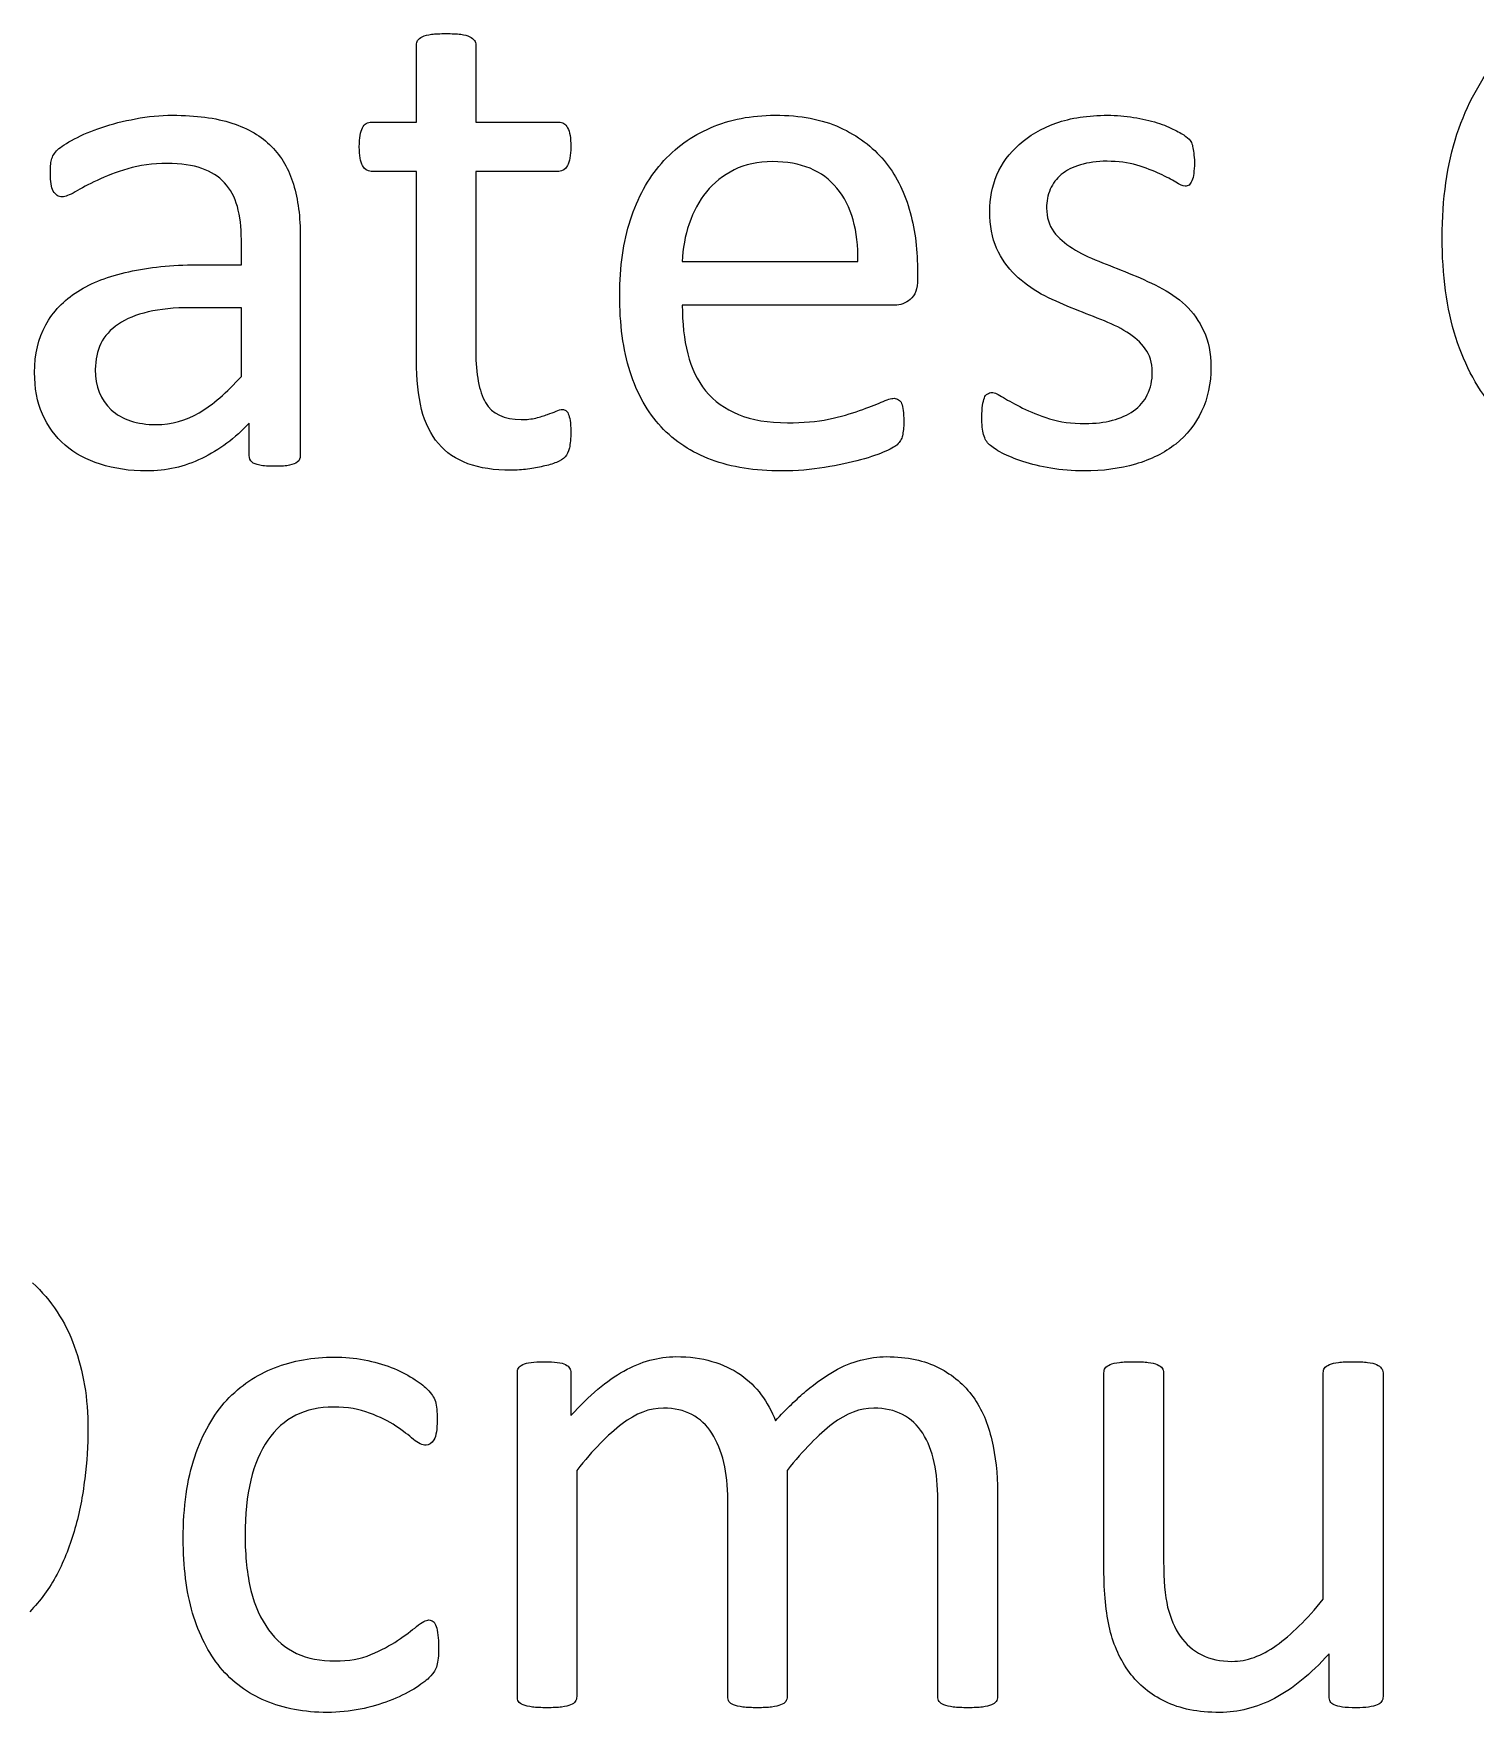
# Model space of a CAD drawing. Header units: millimetres. Extents: x 17.6 to 67.9, y 12.5 to 44.1.
# Drawn here: x 41.58 to 48.48, y 20.86 to 28.9 of the extents above; entities that cross this region are included whole.
import ezdxf

# ---------------------------------------------------------------- set-up
doc = ezdxf.new("R2010")
doc.units = ezdxf.units.MM
doc.layers.get('0').update_dxf_attribs({"linetype": 'CONTINUOUS'})

msp = doc.modelspace()

# ---------------------------------------------------------------- linework, layer by layer
at = {"color": 7}
for points in [[(43.194421, 28.480222), (43.409739, 28.480222), (43.409739, 28.848846)], [(43.693922, 28.848846), (43.693922, 28.480222), (44.091832, 28.480222)], [(43.409728, 27.338177), (43.409728, 28.244235), (43.192688, 28.244235)], [(44.091818, 28.244235), (43.693909, 28.244235), (43.693909, 27.379518)], [(42.357213, 27.796372), (42.570808, 27.796372), (42.570808, 27.91695)], [(42.853312, 27.92901), (42.853317, 26.883425)], [(44.682657, 27.811875), (45.523259, 27.811875)], [(45.809054, 27.779145), (45.8092, 27.727471)], [(42.570819, 27.59139), (42.327942, 27.59139)], [(42.570808, 27.262385), (42.570819, 27.59139)], [(45.698958, 27.603448), (44.682657, 27.603448)], [(42.608705, 26.883425), (42.608705, 27.038453)], [(43.892923, 20.94033), (43.892923, 22.490618)], [(44.149551, 22.490618), (44.149551, 22.285636)], [(46.702296, 21.55011), (46.702296, 22.490618)], [(46.988194, 22.490618), (46.988194, 21.588006)], [(47.752998, 21.40714), (47.752998, 22.490618)], [(48.038896, 22.490618), (48.03896, 20.94033)], [(41.836246, 22.221919), (41.836082, 22.221901)], [(44.177104, 22.023809), (44.177104, 20.94033)], [(45.184746, 22.023809), (45.184746, 20.94033)], [(44.900568, 20.94033), (44.900568, 21.88256)], [(45.90649, 20.94033), (45.90649, 21.88256)], [(46.192486, 21.920454), (46.192393, 20.94033)], [(47.780608, 20.94033), (47.780608, 21.145313)]]:
    msp.add_lwpolyline(points, dxfattribs=at)
for points in [[(47.214725, 27.307165)], [(44.148677, 26.998834)], [(43.515559, 21.176328)]]:
    msp.add_lwpolyline(points, close=True, dxfattribs=at)
for points in [[(43.409739, 28.848846), (43.409739, 28.856884), (43.411458, 28.864349), (43.414898, 28.87124)], [(43.414898, 28.87124), (43.419484, 28.87813), (43.426945, 28.883872), (43.437282, 28.888465)], [(43.437282, 28.888465), (43.448765, 28.894206), (43.463693, 28.898225), (43.482068, 28.900522)], [(43.482068, 28.900522), (43.500442, 28.902818), (43.52341, 28.903967), (43.55097, 28.903967)], [(43.55097, 28.903967), (43.57968, 28.903967), (43.603221, 28.902818), (43.621596, 28.900522)], [(43.621596, 28.900522), (43.639968, 28.898225), (43.654323, 28.894206), (43.664659, 28.888465)], [(43.664659, 28.888465), (43.674996, 28.883872), (43.682457, 28.87813), (43.687043, 28.87124)], [(43.687043, 28.87124), (43.691629, 28.864351), (43.693922, 28.856886), (43.693922, 28.848846)], [(48.392898, 28.421655), (48.44113, 28.566348), (48.50831, 28.688649), (48.594437, 28.788557)], [(41.902468, 28.454386), (41.951848, 28.471613), (42.005821, 28.485393), (42.064388, 28.495728)], [(42.064388, 28.495728), (42.122954, 28.507211), (42.182095, 28.512952), (42.24181, 28.512952)], [(42.24181, 28.512952), (42.353201, 28.512952), (42.44794, 28.50032), (42.526028, 28.475056)], [(42.526028, 28.475056), (42.604117, 28.449792), (42.667277, 28.41247), (42.715509, 28.363091)], [(43.151346, 28.452663), (43.155933, 28.462997), (43.161674, 28.469887), (43.168571, 28.473332)], [(43.168571, 28.473332), (43.176614, 28.477925), (43.185231, 28.480222), (43.194421, 28.480222)], [(44.091832, 28.480222), (44.101022, 28.480222), (44.109056, 28.477925), (44.115935, 28.473332)], [(44.115935, 28.473332), (44.122832, 28.469887), (44.128574, 28.462997), (44.13316, 28.452663)], [(44.818592, 28.452659), (44.91046, 28.492852), (45.013239, 28.512948), (45.126927, 28.512948)], [(45.126927, 28.512948), (45.248654, 28.512948), (45.352008, 28.493426), (45.436987, 28.454382)], [(46.296658, 28.373422), (46.343741, 28.415911), (46.402307, 28.449788), (46.472357, 28.475052)], [(46.472357, 28.475052), (46.543556, 28.500316), (46.626238, 28.512948), (46.720404, 28.512948)], [(46.720404, 28.512948), (46.761744, 28.512948), (46.803085, 28.509503), (46.844427, 28.502613)], [(46.844427, 28.502613), (46.885767, 28.495723), (46.923089, 28.48711), (46.956391, 28.476774)], [(46.956391, 28.476774), (46.989693, 28.466439), (47.017828, 28.454956), (47.040796, 28.442323)], [(41.690595, 28.347589), (41.706664, 28.362516), (41.733651, 28.379742), (41.771555, 28.399265)], [(41.771555, 28.399265), (41.80945, 28.419935), (41.853088, 28.438309), (41.902468, 28.454386)], [(43.135842, 28.361368), (43.135842, 28.383187), (43.136988, 28.40156), (43.139281, 28.416489)], [(43.139281, 28.416489), (43.142721, 28.431419), (43.146743, 28.443477), (43.151346, 28.452663)], [(44.13316, 28.452663), (44.138892, 28.443476), (44.142914, 28.431418), (44.145225, 28.416489)], [(44.145225, 28.416489), (44.147518, 28.401561), (44.148664, 28.383188), (44.148664, 28.361368)], [(44.582605, 28.282127), (44.648061, 28.356771), (44.726723, 28.413615), (44.818592, 28.452659)], [(45.436987, 28.454382), (45.523114, 28.415337), (45.593737, 28.362513), (45.648857, 28.295908)], [(47.040796, 28.442323), (47.064911, 28.43084), (47.082711, 28.420505), (47.094194, 28.411317)], [(47.094194, 28.411317), (47.106823, 28.402131), (47.114858, 28.394092), (47.118297, 28.387201)], [(47.118297, 28.387201), (47.122883, 28.380311), (47.12575, 28.372273), (47.126896, 28.363086)], [(48.322276, 27.927285), (48.322276, 28.112171), (48.345817, 28.276961), (48.392898, 28.421655)], [(41.656152, 28.232178), (41.656152, 28.260887), (41.657871, 28.28328), (41.661311, 28.299358)], [(41.661311, 28.299358), (41.665897, 28.316584), (41.675659, 28.332661), (41.690595, 28.347589)], [(42.715509, 28.363091), (42.763739, 28.314859), (42.798764, 28.25457), (42.820583, 28.182224)], [(43.151346, 28.271795), (43.14101, 28.290169), (43.135842, 28.320027), (43.135842, 28.361368)], [(44.148664, 28.361368), (44.148664, 28.320027), (44.143496, 28.290169), (44.13316, 28.271795)], [(46.189858, 28.227005), (46.213974, 28.283275), (46.249574, 28.332081), (46.296658, 28.373422)], [(47.126896, 28.363086), (47.129189, 28.355048), (47.130909, 28.344713), (47.132056, 28.332081)], [(47.132056, 28.332081), (47.134349, 28.319448), (47.135495, 28.303945), (47.135495, 28.285572)], [(41.659591, 28.183947), (41.657298, 28.198875), (41.656152, 28.214952), (41.656152, 28.232178)], [(42.026489, 28.256292), (41.971367, 28.240214), (41.922562, 28.22184), (41.880071, 28.20117)], [(42.215968, 28.282131), (42.145918, 28.282131), (42.082759, 28.273518), (42.026489, 28.256292)], [(42.381332, 28.258014), (42.336545, 28.274092), (42.281424, 28.282131), (42.215968, 28.282131)], [(42.489851, 28.189112), (42.462292, 28.220118), (42.426119, 28.243085), (42.381332, 28.258014)], [(43.192688, 28.244235), (43.175454, 28.244235), (43.161674, 28.253422), (43.151346, 28.271795)], [(44.13316, 28.271795), (44.122823, 28.253422), (44.109043, 28.244235), (44.091818, 28.244235)], [(44.434464, 28.011688), (44.468915, 28.118486), (44.518295, 28.208632), (44.582605, 28.282127)], [(44.930704, 28.251124), (44.877879, 28.224712), (44.833667, 28.189686), (44.798068, 28.146049)], [(45.115015, 28.290742), (45.044966, 28.290742), (44.983529, 28.277536), (44.930704, 28.251124)], [(45.42335, 28.163274), (45.354449, 28.248253), (45.251671, 28.290742), (45.115015, 28.290742)], [(45.648857, 28.295908), (45.703979, 28.230451), (45.744171, 28.152937), (45.769436, 28.063364)], [(46.15541, 28.053029), (46.15541, 28.113892), (46.166893, 28.171884), (46.189858, 28.227005)], [(46.498148, 28.228726), (46.475181, 28.209204), (46.45738, 28.185662), (46.444747, 28.158102)], [(46.589443, 28.275234), (46.552694, 28.2649), (46.522262, 28.249397), (46.498148, 28.228726)], [(46.716911, 28.292459), (46.668679, 28.292459), (46.62619, 28.286717), (46.589443, 28.275234)], [(46.859881, 28.273512), (46.818541, 28.286143), (46.770884, 28.292459), (46.716911, 28.292459)], [(46.970125, 28.232171), (46.93912, 28.2471), (46.902372, 28.260881), (46.859881, 28.273512)], [(47.045915, 28.192552), (47.026394, 28.205184), (47.001131, 28.21839), (46.970125, 28.232171)], [(47.132056, 28.233896), (47.130821, 28.220114), (47.127946, 28.208631), (47.12343, 28.199445)], [(47.135495, 28.285572), (47.135495, 28.26605), (47.134349, 28.248824), (47.132056, 28.233896)], [(41.669936, 28.149496), (41.66535, 28.158683), (41.661902, 28.170166), (41.659591, 28.183947)], [(41.688881, 28.128824), (41.681984, 28.133417), (41.675669, 28.140308), (41.669936, 28.149496)], [(41.774997, 28.146049), (41.747436, 28.129973), (41.726765, 28.121935), (41.712984, 28.121935)], [(41.880071, 28.20117), (41.838731, 28.181648), (41.803706, 28.163274), (41.774997, 28.146049)], [(42.551864, 28.075425), (42.539235, 28.121359), (42.518564, 28.159255), (42.489851, 28.189112)], [(42.820583, 28.182224), (42.842402, 28.109877), (42.853312, 28.025472), (42.853312, 27.92901)], [(44.798068, 28.146049), (44.762468, 28.102411), (44.734907, 28.051309), (44.715386, 27.992743)], [(45.523259, 27.811875), (45.526699, 27.961163), (45.493396, 28.078295), (45.42335, 28.163274)], [(46.444747, 28.158102), (46.433265, 28.130541), (46.427523, 28.100683), (46.427523, 28.068529)], [(47.090701, 28.173606), (47.080365, 28.173606), (47.065436, 28.179921), (47.045915, 28.192552)], [(47.109645, 28.178773), (47.103913, 28.175328), (47.097598, 28.173606), (47.090701, 28.173606)], [(47.12343, 28.199445), (47.119991, 28.190258), (47.115396, 28.183368), (47.109645, 28.178773)], [(41.712984, 28.121935), (41.703794, 28.121935), (41.69576, 28.124231), (41.688881, 28.128824)], [(42.570808, 27.91695), (42.570808, 27.976665), (42.564494, 28.02949), (42.551864, 28.075425)], [(45.769436, 28.063364), (45.795848, 27.97494), (45.809054, 27.8802), (45.809054, 27.779145)], [(46.427523, 28.068529), (46.427523, 28.023743), (46.439007, 27.985847), (46.461974, 27.954841)], [(44.382789, 27.653399), (44.382789, 27.786609), (44.400014, 27.906039), (44.434464, 28.011688)], [(44.715386, 27.992743), (44.695863, 27.935324), (44.684953, 27.875035), (44.682657, 27.811875)], [(46.188136, 27.875606), (46.166318, 27.924986), (46.15541, 27.984127), (46.15541, 28.053029)], [(46.461974, 27.954841), (46.484942, 27.924984), (46.514799, 27.898572), (46.551547, 27.875604)], [(48.387731, 27.448418), (48.344094, 27.58737), (48.322276, 27.746992), (48.322276, 27.927285)], [(46.277711, 27.748138), (46.240962, 27.783738), (46.211104, 27.826227), (46.188136, 27.875606)], [(46.551547, 27.875604), (46.588294, 27.852637), (46.630209, 27.831967), (46.677292, 27.813593)], [(41.787052, 27.668904), (41.853656, 27.711394), (41.93519, 27.742974), (42.031654, 27.763644)], [(42.031654, 27.763644), (42.128115, 27.785463), (42.236635, 27.796372), (42.357213, 27.796372)], [(46.401732, 27.656844), (46.355798, 27.682107), (46.314458, 27.712539), (46.277711, 27.748138)], [(46.677292, 27.813593), (46.724374, 27.795219), (46.772031, 27.776271), (46.820263, 27.756749)], [(46.820263, 27.756749), (46.869643, 27.737227), (46.917874, 27.715408), (46.964955, 27.691292)], [(41.633747, 27.508708), (41.669346, 27.573016), (41.720447, 27.626415), (41.787052, 27.668904)], [(45.8092, 27.727471), (45.8092, 27.682685), (45.797716, 27.65053), (45.774748, 27.631008)], [(46.544704, 27.591387), (46.496473, 27.610909), (46.448815, 27.632728), (46.401732, 27.656844)], [(46.964955, 27.691292), (47.013187, 27.667177), (47.055677, 27.637893), (47.092424, 27.603443)], [(42.327942, 27.59139), (42.249853, 27.59139), (42.182099, 27.5845), (42.124681, 27.57072)], [(44.432742, 27.284775), (44.39944, 27.390424), (44.382789, 27.513299), (44.382789, 27.653399)], [(44.682657, 27.603448), (44.682657, 27.51732), (44.691273, 27.439806), (44.708507, 27.370904)], [(45.774748, 27.631008), (45.752931, 27.612635), (45.727668, 27.603448), (45.698958, 27.603448)], [(46.687675, 27.534543), (46.641739, 27.552917), (46.594083, 27.571865), (46.544704, 27.591387)], [(47.092424, 27.603443), (47.129173, 27.568992), (47.158456, 27.527651), (47.180273, 27.479419)], [(41.580346, 27.281332), (41.580346, 27.368608), (41.598146, 27.444399), (41.633747, 27.508708)], [(41.981711, 27.512154), (41.943814, 27.48689), (41.915679, 27.455884), (41.897306, 27.419136)], [(42.124681, 27.57072), (42.067263, 27.558089), (42.019606, 27.538567), (41.981711, 27.512154)], [(46.811698, 27.474254), (46.774951, 27.497221), (46.73361, 27.517317), (46.687675, 27.534543)], [(41.897306, 27.419136), (41.880073, 27.383537), (41.871456, 27.342196), (41.871456, 27.295114)], [(46.899548, 27.395017), (46.877728, 27.424874), (46.848445, 27.451287), (46.811698, 27.474254)], [(47.180273, 27.479419), (47.203241, 27.431188), (47.214725, 27.37377), (47.214725, 27.307165)], [(48.57721, 27.100464), (48.495677, 27.19463), (48.432518, 27.310614), (48.387731, 27.448418)], [(43.433832, 27.103911), (43.417762, 27.170516), (43.409728, 27.248605), (43.409728, 27.338177)], [(43.693909, 27.379518), (43.693909, 27.27272), (43.709412, 27.191761), (43.740417, 27.136639)], [(44.708507, 27.370904), (44.72574, 27.302002), (44.754449, 27.242862), (44.794634, 27.193482)], [(46.933999, 27.284774), (46.933999, 27.328412), (46.922515, 27.365159), (46.899548, 27.395017)], [(41.618242, 27.081517), (41.592978, 27.140083), (41.580346, 27.206688), (41.580346, 27.281332)], [(41.871456, 27.295114), (41.871456, 27.214728), (41.896721, 27.15042), (41.947249, 27.102189)], [(42.369273, 27.088408), (42.43358, 27.126304), (42.500759, 27.184297), (42.570808, 27.262385)], [(44.580882, 27.021226), (44.515424, 27.091276), (44.466044, 27.179125), (44.432742, 27.284775)], [(46.909896, 27.174532), (46.925965, 27.205537), (46.933999, 27.242285), (46.933999, 27.284774)], [(47.214796, 27.30717), (47.214796, 27.227933), (47.199867, 27.157309), (47.17001, 27.095297)], [(44.794634, 27.193482), (44.834826, 27.144103), (44.887076, 27.106207), (44.951384, 27.079795)], [(46.129589, 27.159031), (46.133029, 27.168217), (46.137624, 27.174533), (46.143374, 27.177977)], [(46.143374, 27.177977), (46.150271, 27.182571), (46.157732, 27.184867), (46.165758, 27.184867)], [(46.165758, 27.184867), (46.178387, 27.184867), (46.196761, 27.176828), (46.220878, 27.16075)], [(46.84444, 27.097017), (46.873149, 27.117688), (46.894968, 27.143526), (46.909896, 27.174532)], [(41.947249, 27.102189), (41.998926, 27.055106), (42.070698, 27.031564), (42.162567, 27.031564)], [(43.514791, 26.940269), (43.478044, 26.983907), (43.451058, 27.038454), (43.433832, 27.103911)], [(43.740417, 27.136639), (43.772573, 27.082666), (43.829417, 27.05568), (43.910949, 27.05568)], [(44.036695, 27.079794), (44.052782, 27.085535), (44.066562, 27.090703), (44.078036, 27.095296)], [(44.078036, 27.095296), (44.089519, 27.101037), (44.099855, 27.103908), (44.109043, 27.103908)], [(44.109043, 27.103908), (44.114776, 27.103908), (44.119944, 27.102186), (44.124547, 27.098741)], [(44.124547, 27.098741), (44.130298, 27.096444), (44.134319, 27.091277), (44.136612, 27.083239)], [(45.383742, 27.0574), (45.44116, 27.070033), (45.49054, 27.083814), (45.531882, 27.098741)], [(45.531882, 27.098741), (45.574371, 27.113671), (45.608821, 27.126877), (45.635234, 27.13836)], [(45.635234, 27.13836), (45.662794, 27.150991), (45.683465, 27.157307), (45.697247, 27.157307)], [(45.697247, 27.157307), (45.70529, 27.157307), (45.712178, 27.15501), (45.717911, 27.150417)], [(45.717911, 27.150417), (45.724807, 27.146972), (45.729976, 27.141231), (45.733415, 27.133192)], [(45.733415, 27.133192), (45.736855, 27.125154), (45.739148, 27.113671), (45.740294, 27.098742)], [(45.740294, 27.098742), (45.742587, 27.08496), (45.743734, 27.067735), (45.743734, 27.047065)], [(46.11755, 27.067736), (46.11755, 27.089555), (46.118697, 27.107928), (46.12099, 27.122857)], [(46.12099, 27.122857), (46.123283, 27.137785), (46.126149, 27.149843), (46.129589, 27.159031)], [(46.220878, 27.16075), (46.246142, 27.145823), (46.276574, 27.129171), (46.312173, 27.110797)], [(46.312173, 27.110797), (46.348922, 27.092423), (46.391985, 27.075198), (46.441363, 27.059121)], [(46.742809, 27.052231), (46.781854, 27.062565), (46.815731, 27.077494), (46.84444, 27.097017)], [(47.17001, 27.095297), (47.141301, 27.033286), (47.09996, 26.981035), (47.045987, 26.938546)], [(41.726764, 26.933378), (41.680828, 26.973571), (41.644655, 27.022951), (41.618242, 27.081517)], [(42.162567, 27.031564), (42.237209, 27.031564), (42.306111, 27.050512), (42.369273, 27.088408)], [(42.608705, 27.038453), (42.540952, 26.966107), (42.46516, 26.909837), (42.38133, 26.869644)], [(43.910949, 27.05568), (43.937362, 27.05568), (43.960904, 27.057976), (43.981575, 27.06257)], [(43.981575, 27.06257), (44.002246, 27.068311), (44.020619, 27.074053), (44.036695, 27.079794)], [(44.136612, 27.083239), (44.140052, 27.075201), (44.142927, 27.064291), (44.145238, 27.050511)], [(44.145238, 27.050511), (44.147531, 27.036729), (44.148677, 27.019504), (44.148677, 26.998834)], [(44.822037, 26.862752), (44.726723, 26.898351), (44.646338, 26.951176), (44.580882, 27.021226)], [(44.951384, 27.079795), (45.015693, 27.053382), (45.094356, 27.040176), (45.187373, 27.040176)], [(45.187373, 27.040176), (45.260868, 27.040176), (45.326324, 27.045917), (45.383742, 27.0574)], [(45.743734, 27.047065), (45.743734, 27.032136), (45.743117, 27.01893), (45.741882, 27.007447)], [(46.126149, 26.983331), (46.120417, 27.004002), (46.11755, 27.032137), (46.11755, 27.067736)], [(46.441363, 27.059121), (46.490744, 27.044193), (46.547587, 27.036729), (46.611895, 27.036729)], [(46.611895, 27.036729), (46.660127, 27.036729), (46.703765, 27.041896), (46.742809, 27.052231)], [(41.895573, 26.842083), (41.830115, 26.862754), (41.773845, 26.893186), (41.726764, 26.933378)], [(43.656039, 26.843807), (43.598621, 26.865626), (43.551538, 26.89778), (43.514791, 26.940269)], [(44.14867, 26.998835), (44.14867, 26.965532), (44.146376, 26.93912), (44.14179, 26.919598)], [(45.712592, 26.935097), (45.70686, 26.929356), (45.688486, 26.919021), (45.657472, 26.904092)], [(45.728097, 26.955769), (45.724657, 26.94888), (45.719489, 26.941989), (45.712592, 26.935097)], [(45.736722, 26.978164), (45.735488, 26.970126), (45.732613, 26.962661), (45.728097, 26.955769)], [(45.741882, 27.007447), (45.740647, 26.997112), (45.738927, 26.987351), (45.736722, 26.978164)], [(46.153711, 26.9351), (46.141082, 26.946583), (46.131894, 26.96266), (46.126149, 26.983331)], [(46.213999, 26.895482), (46.186438, 26.910411), (46.166342, 26.923617), (46.153711, 26.9351)], [(47.045987, 26.938546), (46.992013, 26.896057), (46.927706, 26.863902), (46.853063, 26.842083)], [(42.38133, 26.869644), (42.298647, 26.829452), (42.210798, 26.809355), (42.117781, 26.809355)], [(42.62077, 26.852419), (42.612726, 26.859309), (42.608705, 26.869644), (42.608705, 26.883425)], [(42.658663, 26.836917), (42.641448, 26.840362), (42.628816, 26.845529), (42.62077, 26.852419)], [(42.839532, 26.852419), (42.830343, 26.845529), (42.81771, 26.840362), (42.801636, 26.836917)], [(42.853317, 26.883425), (42.853317, 26.869643), (42.848722, 26.859308), (42.839532, 26.852419)], [(44.121126, 26.876534), (44.111937, 26.867348), (44.098156, 26.858735), (44.079785, 26.850695)], [(44.14179, 26.919598), (44.137204, 26.900076), (44.130316, 26.885721), (44.121126, 26.876534)], [(45.157933, 26.809353), (45.030466, 26.809353), (44.9185, 26.827152), (44.822037, 26.862752)], [(45.536893, 26.86275), (45.487513, 26.848969), (45.430095, 26.836911), (45.364639, 26.826577)], [(45.657472, 26.904092), (45.626466, 26.89031), (45.586273, 26.87653), (45.536893, 26.86275)], [(46.313906, 26.85414), (46.274862, 26.867922), (46.24156, 26.881702), (46.213999, 26.895482)], [(46.448264, 26.823135), (46.398885, 26.831173), (46.354099, 26.841508), (46.313906, 26.85414)], [(42.117781, 26.809355), (42.036247, 26.809355), (41.962178, 26.820265), (41.895573, 26.842083)], [(42.731011, 26.83175), (42.701154, 26.83175), (42.677038, 26.833472), (42.658663, 26.836917)], [(42.801636, 26.836917), (42.785567, 26.833472), (42.762025, 26.83175), (42.731011, 26.83175)], [(43.862745, 26.812801), (43.782359, 26.812801), (43.713457, 26.823137), (43.656039, 26.843807)], [(43.941982, 26.817969), (43.91557, 26.814524), (43.889157, 26.812801), (43.862745, 26.812801)], [(44.016052, 26.831748), (43.993085, 26.826007), (43.968395, 26.821414), (43.941982, 26.817969)], [(44.079785, 26.850695), (44.061413, 26.842657), (44.040168, 26.836341), (44.016052, 26.831748)], [(45.364639, 26.826577), (45.300331, 26.815094), (45.231429, 26.809353), (45.157933, 26.809353)], [(46.606739, 26.809355), (46.551617, 26.809355), (46.498792, 26.813948), (46.448264, 26.823135)], [(46.853063, 26.842083), (46.778419, 26.820265), (46.696311, 26.809355), (46.606739, 26.809355)], [(41.570974, 22.921271), (41.660546, 22.838589), (41.727152, 22.737533), (41.77079, 22.618104)], [(41.77079, 22.618104), (41.814427, 22.499822), (41.836246, 22.367761), (41.836246, 22.221919)], [(42.500855, 22.359691), (42.566311, 22.429742), (42.642677, 22.481418), (42.729953, 22.51472)], [(42.729953, 22.51472), (42.818376, 22.549171), (42.913691, 22.566397), (43.015896, 22.566397)], [(43.015896, 22.566397), (43.065276, 22.566397), (43.112932, 22.561803), (43.158866, 22.552617)], [(43.158866, 22.552617), (43.205949, 22.543431), (43.249013, 22.531373), (43.288057, 22.516444)], [(43.288057, 22.516444), (43.327102, 22.501514), (43.361554, 22.484289), (43.391411, 22.464768)], [(43.892923, 22.490618), (43.892923, 22.499805), (43.894643, 22.507269), (43.898083, 22.51301)], [(43.898083, 22.51301), (43.901522, 22.5199), (43.90841, 22.525641), (43.918747, 22.530234)], [(43.918747, 22.530234), (43.929083, 22.535976), (43.942289, 22.539421), (43.958365, 22.540569)], [(43.958365, 22.540569), (43.974434, 22.542866), (43.995679, 22.544014), (44.022098, 22.544014)], [(44.022098, 22.544014), (44.047362, 22.544014), (44.068032, 22.542866), (44.084109, 22.540569)], [(44.084109, 22.540569), (44.101342, 22.539423), (44.114548, 22.535978), (44.123727, 22.530234)], [(44.123727, 22.530234), (44.132917, 22.525641), (44.139232, 22.5199), (44.142671, 22.51301)], [(44.142671, 22.51301), (44.147258, 22.507269), (44.149551, 22.499805), (44.149551, 22.490618)], [(44.402765, 22.499231), (44.485447, 22.545166), (44.568703, 22.568133), (44.652534, 22.568133)], [(44.652534, 22.568133), (44.716842, 22.568133), (44.77426, 22.560668), (44.824788, 22.545739)], [(44.824788, 22.545739), (44.876463, 22.530809), (44.921823, 22.509564), (44.960869, 22.482005)], [(45.410452, 22.49923), (45.45409, 22.523346), (45.496005, 22.540571), (45.536197, 22.550906)], [(45.536197, 22.550906), (45.577539, 22.562389), (45.618881, 22.568131), (45.660221, 22.568131)], [(45.660221, 22.568131), (45.760129, 22.568131), (45.84396, 22.550331), (45.911713, 22.514732)], [(45.911713, 22.514732), (45.979465, 22.480281), (46.034013, 22.433772), (46.075355, 22.375206)], [(46.702296, 22.490618), (46.702296, 22.499805), (46.704015, 22.507269), (46.707455, 22.51301)], [(46.707455, 22.51301), (46.712041, 22.5199), (46.720076, 22.525641), (46.731558, 22.530234)], [(46.731558, 22.530234), (46.743041, 22.535976), (46.75797, 22.539421), (46.776344, 22.540569)], [(46.776344, 22.540569), (46.794719, 22.542866), (46.817686, 22.544014), (46.845247, 22.544014)], [(46.845247, 22.544014), (46.872808, 22.544014), (46.895775, 22.542866), (46.914147, 22.540569)], [(46.914147, 22.540569), (46.932522, 22.539423), (46.946876, 22.535978), (46.957211, 22.530234)], [(46.957211, 22.530234), (46.968694, 22.525641), (46.976728, 22.5199), (46.981315, 22.51301)], [(46.981315, 22.51301), (46.985901, 22.507269), (46.988194, 22.499805), (46.988194, 22.490618)], [(47.752998, 22.490618), (47.752998, 22.499805), (47.754718, 22.507269), (47.758158, 22.51301)], [(47.758158, 22.51301), (47.762744, 22.5199), (47.770778, 22.525641), (47.782261, 22.530234)], [(47.782261, 22.530234), (47.793744, 22.535976), (47.808099, 22.539421), (47.825325, 22.540569)], [(47.825325, 22.540569), (47.843697, 22.542866), (47.867238, 22.544014), (47.895947, 22.544014)], [(47.895947, 22.544014), (47.923508, 22.544014), (47.946476, 22.542866), (47.96485, 22.540569)], [(47.96485, 22.540569), (47.983223, 22.539423), (47.997577, 22.535978), (48.007914, 22.530234)], [(48.007914, 22.530234), (48.01825, 22.525641), (48.025711, 22.5199), (48.030297, 22.51301)], [(48.030297, 22.51301), (48.03603, 22.507269), (48.038896, 22.499805), (48.038896, 22.490618)], [(43.391411, 22.464768), (43.422416, 22.445245), (43.444809, 22.428594), (43.458589, 22.414814)], [(44.149551, 22.285636), (44.236826, 22.383246), (44.321231, 22.454445), (44.402765, 22.499231)], [(44.960869, 22.482005), (44.999913, 22.455592), (45.033215, 22.423438), (45.060776, 22.385542)], [(45.276093, 22.40449), (45.323177, 22.443534), (45.367963, 22.475114), (45.410452, 22.49923)], [(42.347548, 22.089252), (42.385445, 22.199495), (42.436547, 22.289641), (42.500855, 22.359691)], [(43.458589, 22.414814), (43.472365, 22.401032), (43.481552, 22.390123), (43.48615, 22.382085)], [(43.48615, 22.382085), (43.4919, 22.374047), (43.496495, 22.364286), (43.499935, 22.352802)], [(43.499935, 22.352802), (43.503375, 22.342467), (43.505668, 22.33041), (43.506814, 22.316629)], [(45.060776, 22.385542), (45.088336, 22.348794), (45.111304, 22.307453), (45.129678, 22.261519)], [(45.129678, 22.261519), (45.181355, 22.317789), (45.23016, 22.365446), (45.276093, 22.40449)], [(46.075355, 22.375206), (46.117843, 22.316639), (46.147701, 22.247738), (46.164927, 22.168501)], [(43.012573, 22.326963), (42.875917, 22.326963), (42.770841, 22.274138), (42.697345, 22.168489)], [(43.184827, 22.29768), (43.136595, 22.317202), (43.079177, 22.326963), (43.012573, 22.326963)], [(43.310573, 22.235668), (43.276122, 22.258635), (43.234207, 22.279306), (43.184827, 22.29768)], [(43.506814, 22.316629), (43.508049, 22.302847), (43.508666, 22.285622), (43.508666, 22.264952)], [(44.592236, 22.321809), (44.526779, 22.321809), (44.460749, 22.296545), (44.394145, 22.246017)], [(44.728316, 22.290803), (44.690421, 22.311474), (44.64506, 22.321809), (44.592236, 22.321809)], [(44.82478, 22.201231), (44.799516, 22.240275), (44.767361, 22.270133), (44.728316, 22.290803)], [(45.59988, 22.321809), (45.534422, 22.321809), (45.468391, 22.296545), (45.401786, 22.246017)], [(45.737683, 22.290803), (45.698639, 22.311474), (45.652705, 22.321809), (45.59988, 22.321809)], [(45.834145, 22.201231), (45.808881, 22.240275), (45.776727, 22.270133), (45.737683, 22.290803)], [(41.836082, 22.221901), (41.836082, 22.143813), (41.830913, 22.064002), (41.820577, 21.982468)], [(43.394977, 22.171934), (43.373158, 22.191456), (43.345023, 22.212701), (43.310573, 22.235668)], [(43.508666, 22.264952), (43.508666, 22.220166), (43.503498, 22.188586), (43.493162, 22.170212)], [(44.394145, 22.246017), (44.327538, 22.195489), (44.255192, 22.12142), (44.177104, 22.023809)], [(44.881624, 22.061705), (44.868994, 22.115678), (44.850046, 22.162187), (44.82478, 22.201231)], [(45.401786, 22.246017), (45.33633, 22.195489), (45.263984, 22.12142), (45.184746, 22.023809)], [(45.889265, 22.061705), (45.877782, 22.115678), (45.859409, 22.162187), (45.834145, 22.201231)], [(42.697345, 22.168489), (42.624999, 22.063988), (42.588826, 21.91183), (42.588826, 21.712015)], [(43.455265, 22.144373), (43.438032, 22.144373), (43.417936, 22.15356), (43.394977, 22.171934)], [(43.493162, 22.170212), (43.482825, 22.152986), (43.470193, 22.144373), (43.455265, 22.144373)], [(46.164927, 22.168501), (46.183299, 22.090412), (46.192486, 22.00773), (46.192486, 21.920454)], [(42.292427, 21.696512), (42.292427, 21.849244), (42.310801, 21.980158), (42.347548, 22.089252)], [(44.900568, 21.88256), (44.900568, 21.948017), (44.894253, 22.007732), (44.881624, 22.061705)], [(45.90649, 21.88256), (45.90649, 21.948017), (45.900748, 22.007732), (45.889265, 22.061705)], [(41.820577, 21.982468), (41.811387, 21.900934), (41.795884, 21.821697), (41.774069, 21.744757)], [(41.774069, 21.744757), (41.752249, 21.667817), (41.72354, 21.594896), (41.687941, 21.525993)], [(42.588826, 21.712015), (42.588826, 21.612107), (42.598014, 21.524257), (42.616388, 21.448465)], [(42.337213, 21.339946), (42.307356, 21.443299), (42.292427, 21.562155), (42.292427, 21.696512)], [(46.729857, 21.262444), (46.711483, 21.341682), (46.702296, 21.43757), (46.702296, 21.55011)], [(46.988194, 21.588006), (46.988194, 21.497286), (46.994508, 21.424365), (47.007138, 21.369243)], [(41.687941, 21.525993), (41.652343, 21.45824), (41.608705, 21.398526), (41.557028, 21.346849)], [(42.616388, 21.448465), (42.635909, 21.373822), (42.664044, 21.311237), (42.700793, 21.260709)], [(47.527346, 21.184929), (47.598543, 21.235458), (47.673761, 21.309528), (47.752998, 21.40714)], [(42.469849, 21.079842), (42.41243, 21.15104), (42.368219, 21.237741), (42.337213, 21.339946)], [(43.410479, 21.276211), (43.435744, 21.296882), (43.455265, 21.307217), (43.469045, 21.307217)], [(43.469045, 21.307217), (43.477088, 21.307217), (43.483976, 21.304924), (43.489709, 21.300338)], [(47.007138, 21.369243), (47.020914, 21.31527), (47.04101, 21.268762), (47.067426, 21.229718)], [(42.700793, 21.260709), (42.73754, 21.21018), (42.782326, 21.172284), (42.835151, 21.14702)], [(43.319185, 21.209033), (43.355932, 21.234297), (43.386363, 21.25669), (43.410479, 21.276211)], [(43.489709, 21.300338), (43.495459, 21.295752), (43.500054, 21.287717), (43.503494, 21.276234)], [(43.503494, 21.276234), (43.50808, 21.265898), (43.510955, 21.252118), (43.512119, 21.234893)], [(43.512119, 21.234893), (43.514412, 21.218824), (43.515559, 21.199302), (43.515559, 21.176328)], [(46.824597, 21.055739), (46.78096, 21.115455), (46.74938, 21.184357), (46.729857, 21.262444)], [(47.067426, 21.229718), (47.094987, 21.191821), (47.129437, 21.161963), (47.170777, 21.140143)], [(42.835151, 21.14702), (42.889124, 21.122906), (42.950561, 21.110849), (43.019462, 21.110849)], [(43.191717, 21.141852), (43.241097, 21.162523), (43.283586, 21.184917), (43.319185, 21.209033)], [(43.515561, 21.176317), (43.515561, 21.156796), (43.514944, 21.139571), (43.513709, 21.124641)], [(47.315473, 21.109139), (47.38667, 21.109139), (47.457295, 21.134403), (47.527346, 21.184929)], [(47.780608, 21.145313), (47.692184, 21.047701), (47.604908, 20.976503), (47.518781, 20.931718)], [(42.686889, 20.919645), (42.600762, 20.956392), (42.528415, 21.009791), (42.469849, 21.079842)], [(43.019462, 21.110849), (43.084918, 21.110849), (43.142337, 21.121183), (43.191717, 21.141852)], [(43.50683, 21.088467), (43.504537, 21.079278), (43.501089, 21.070661), (43.496485, 21.062618)], [(43.513709, 21.124641), (43.512474, 21.110865), (43.510181, 21.098807), (43.50683, 21.088467)], [(47.170777, 21.140143), (47.212119, 21.119474), (47.260351, 21.109139), (47.315473, 21.109139)], [(43.468923, 21.029889), (43.455147, 21.016113), (43.431032, 20.998313), (43.396578, 20.976491)], [(43.496485, 21.062618), (43.493045, 21.055721), (43.483858, 21.044811), (43.468923, 21.029889)], [(46.995128, 20.916213), (46.925079, 20.950664), (46.868235, 20.997172), (46.824597, 21.055739)], [(42.983167, 20.864524), (42.871775, 20.864524), (42.773016, 20.882898), (42.686889, 20.919645)], [(43.279444, 20.919647), (43.236954, 20.903578), (43.190446, 20.890372), (43.139919, 20.880029)], [(43.396578, 20.976491), (43.362128, 20.955821), (43.323083, 20.936874), (43.279444, 20.919647)], [(43.898083, 20.916226), (43.894643, 20.923123), (43.892923, 20.931158), (43.892923, 20.94033)], [(43.920466, 20.900722), (43.91013, 20.905308), (43.902669, 20.910476), (43.898083, 20.916226)], [(44.170225, 20.916226), (44.165639, 20.910476), (44.158178, 20.905308), (44.147841, 20.900722)], [(44.177104, 20.94033), (44.177104, 20.93114), (44.174811, 20.923106), (44.170225, 20.916226)], [(44.905727, 20.916226), (44.902288, 20.923123), (44.900568, 20.931158), (44.900568, 20.94033)], [(44.928111, 20.900722), (44.917774, 20.905308), (44.910313, 20.910476), (44.905727, 20.916226)], [(45.177867, 20.916226), (45.173281, 20.910476), (45.165246, 20.905308), (45.153763, 20.900722)], [(45.184746, 20.94033), (45.184746, 20.93114), (45.182453, 20.923106), (45.177867, 20.916226)], [(45.913369, 20.916226), (45.908783, 20.923123), (45.90649, 20.931158), (45.90649, 20.94033)], [(45.935753, 20.900722), (45.925416, 20.905308), (45.917955, 20.910476), (45.913369, 20.916226)], [(46.185514, 20.916226), (46.180928, 20.910476), (46.173467, 20.905308), (46.16313, 20.900722)], [(46.192393, 20.94033), (46.192393, 20.93114), (46.1901, 20.923106), (46.185514, 20.916226)], [(47.256955, 20.864537), (47.153603, 20.864537), (47.066328, 20.881763), (46.995128, 20.916213)], [(47.518781, 20.931718), (47.432654, 20.886931), (47.345379, 20.864537), (47.256955, 20.864537)], [(47.785767, 20.916226), (47.782327, 20.923123), (47.780608, 20.931158), (47.780608, 20.94033)], [(47.804711, 20.900722), (47.795521, 20.905308), (47.789206, 20.910476), (47.785767, 20.916226)], [(48.032081, 20.916226), (48.028641, 20.910476), (48.021753, 20.905308), (48.011417, 20.900722)], [(48.03896, 20.94033), (48.03896, 20.93114), (48.036667, 20.923106), (48.032081, 20.916226)], [(43.139919, 20.880029), (43.089391, 20.869692), (43.03714, 20.864524), (42.983167, 20.864524)], [(43.965252, 20.890377), (43.946878, 20.89267), (43.931949, 20.896118), (43.920466, 20.900722)], [(44.034153, 20.886937), (44.006592, 20.886937), (43.983625, 20.888084), (43.965252, 20.890377)], [(44.104778, 20.890377), (44.086403, 20.888084), (44.062862, 20.886937), (44.034153, 20.886937)], [(44.147841, 20.900722), (44.137505, 20.896136), (44.12315, 20.892687), (44.104778, 20.890377)], [(44.972897, 20.890377), (44.954522, 20.89267), (44.939594, 20.896118), (44.928111, 20.900722)], [(45.0418, 20.886937), (45.015387, 20.886937), (44.99242, 20.888084), (44.972897, 20.890377)], [(45.1107, 20.890377), (45.092327, 20.888084), (45.06936, 20.886937), (45.0418, 20.886937)], [(45.153763, 20.900722), (45.143427, 20.896136), (45.129072, 20.892687), (45.1107, 20.890377)], [(45.980541, 20.890377), (45.962167, 20.89267), (45.947237, 20.896118), (45.935753, 20.900722)], [(46.051164, 20.886937), (46.022455, 20.886937), (45.998914, 20.888084), (45.980541, 20.890377)], [(46.120067, 20.890377), (46.101692, 20.888084), (46.078725, 20.886937), (46.051164, 20.886937)], [(46.16313, 20.900722), (46.152794, 20.896136), (46.138439, 20.892687), (46.120067, 20.890377)], [(47.84433, 20.890377), (47.828261, 20.89267), (47.815055, 20.896118), (47.804711, 20.900722)], [(47.909785, 20.886937), (47.883374, 20.886937), (47.861556, 20.888084), (47.84433, 20.890377)], [(47.970076, 20.890377), (47.954007, 20.888084), (47.93391, 20.886937), (47.909785, 20.886937)], [(48.011417, 20.900722), (48.00108, 20.896136), (47.9873, 20.892687), (47.970076, 20.890377)]]:
    msp.add_open_spline(points, degree=3, dxfattribs=at)

doc.saveas('drawing.dxf')
